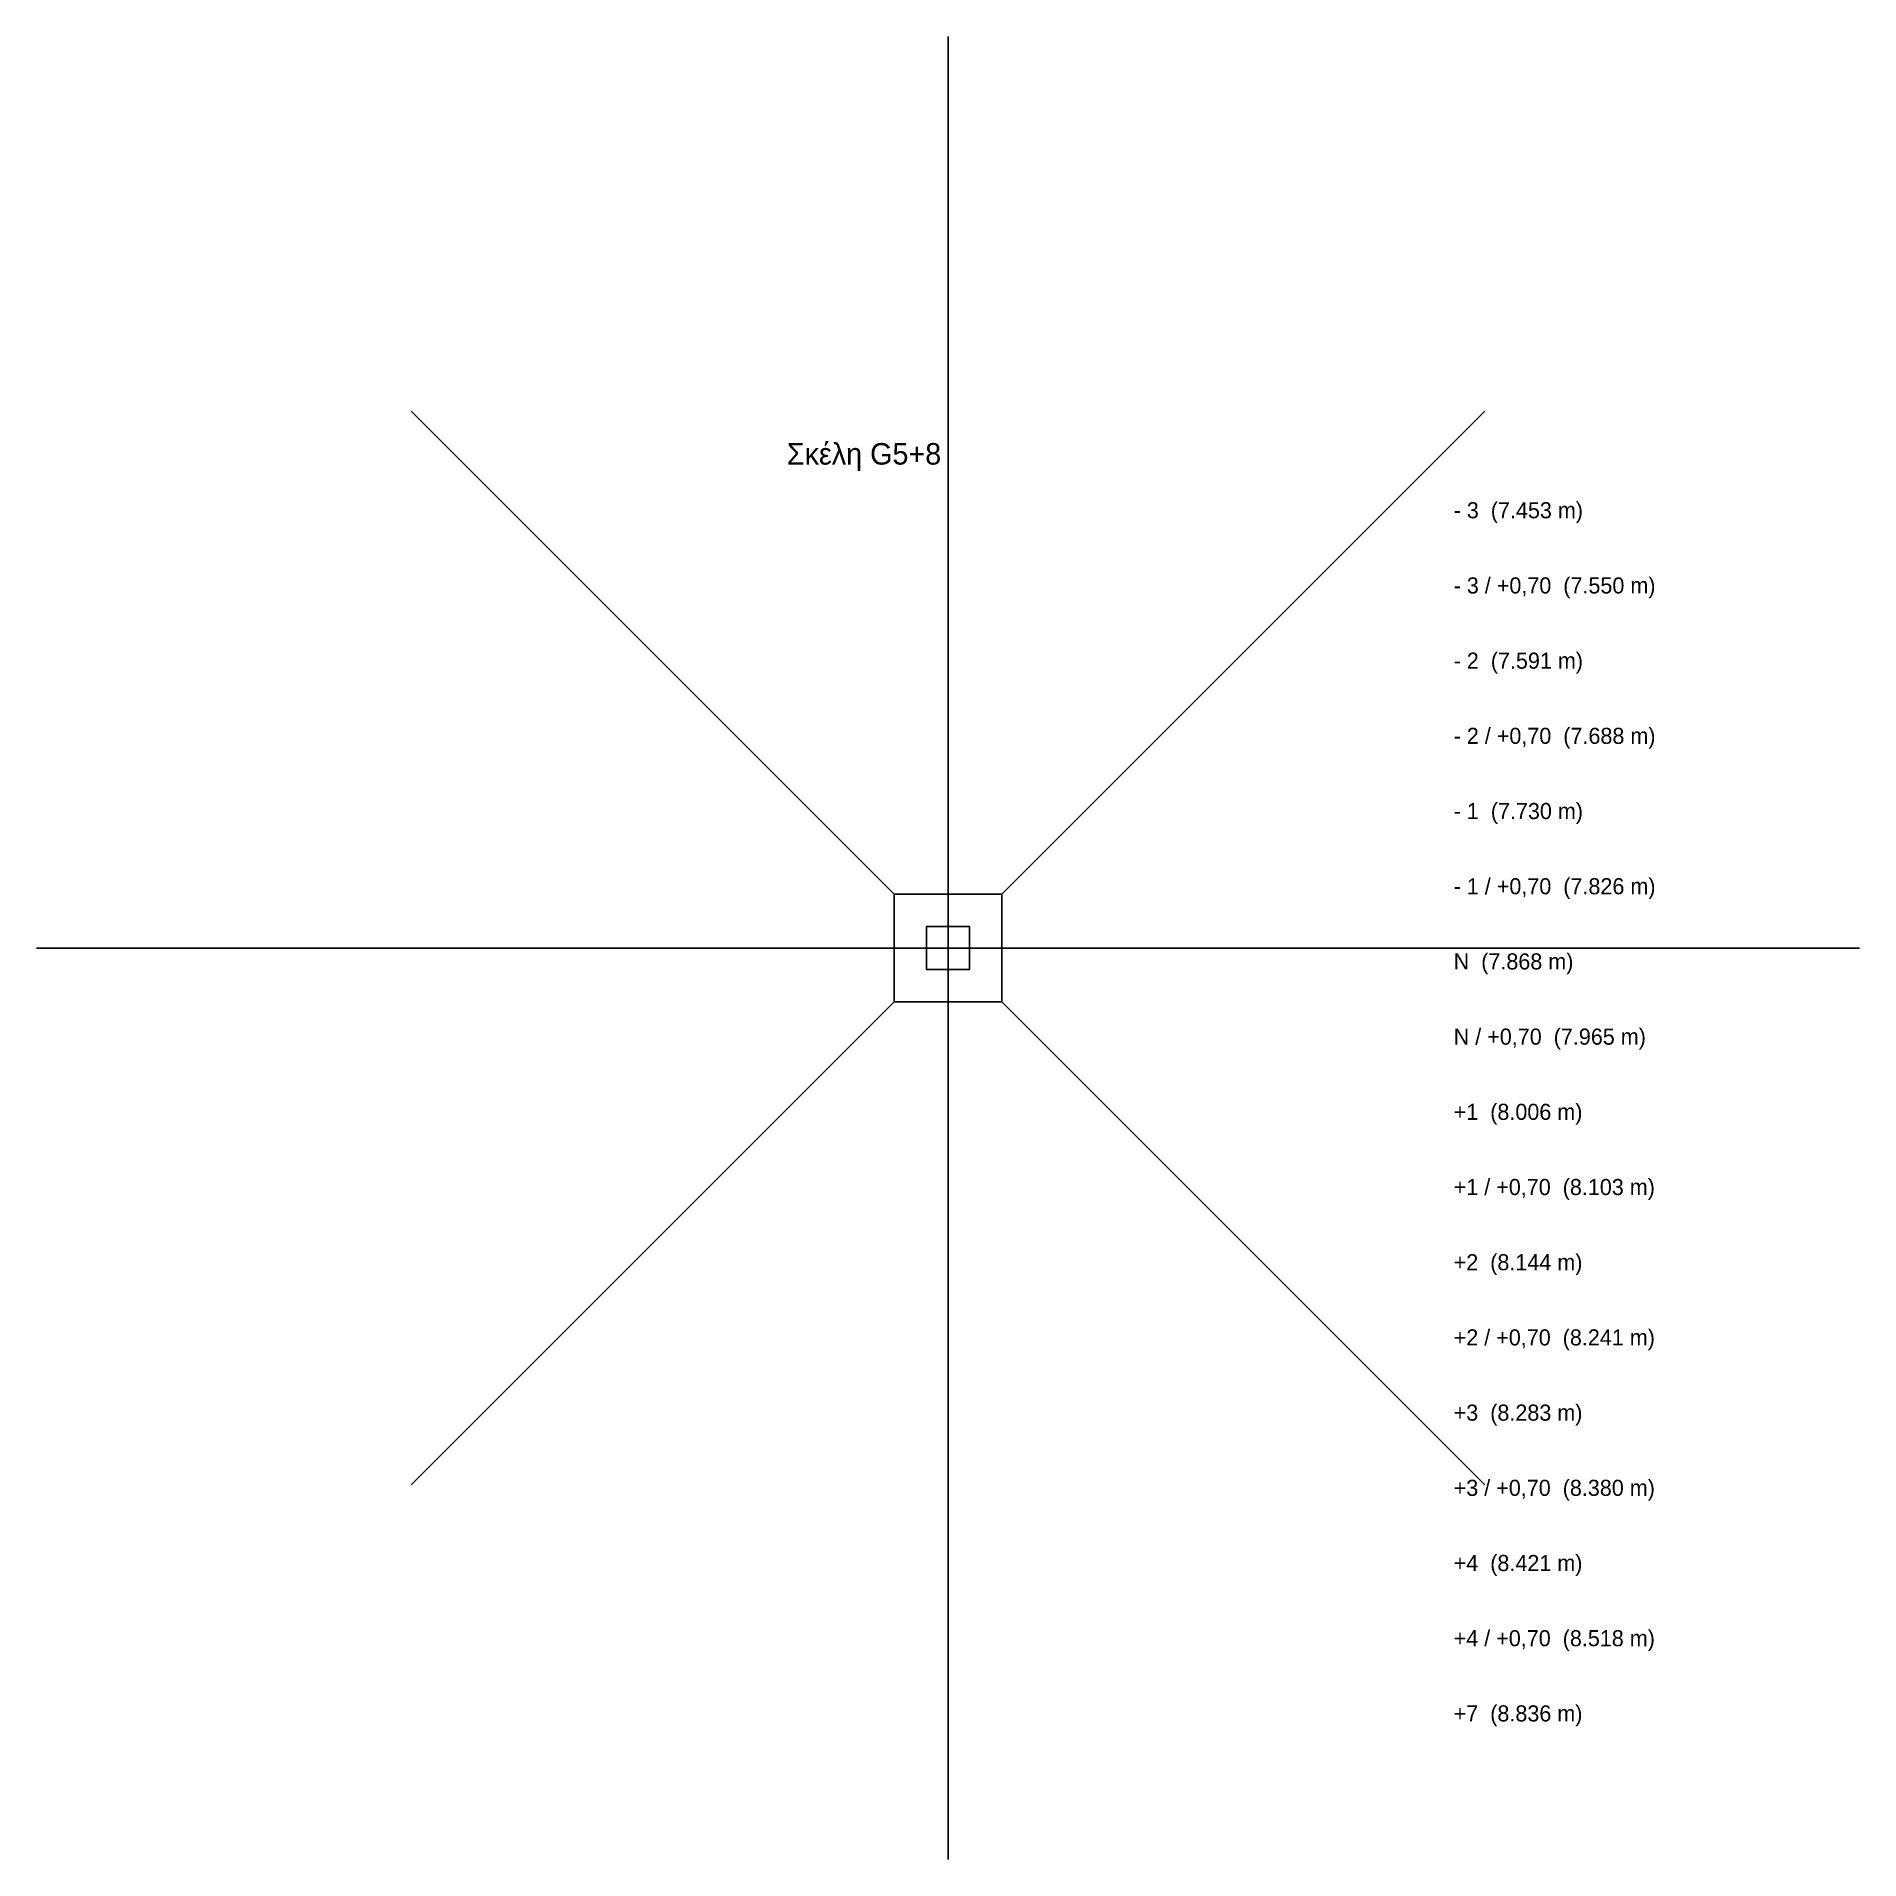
# Model space of a CAD drawing. Header units: metres. Extents: x -10607 to 10607, y -10607 to 10607.
import ezdxf

# ---------------------------------------------------------------- set-up
doc = ezdxf.new("R2010")
doc.units = ezdxf.units.M
for name, color, linetype in [('axes', 8, 'Continuous'), ('leg_labels', 2, 'Continuous'), ('legs', 1, 'Continuous'), ('styliskos', 3, 'Continuous'), ('tower', 7, 'Continuous')]:
    doc.layers.add(name, color=color, linetype=linetype)

msp = doc.modelspace()

# ---------------------------------------------------------------- linework, layer by layer
at = {"layer": 'axes'}
for p, q in [((0, -10607), (0, 10607)), ((-10607, 0), (10607, 0))]:
    msp.add_line(p, q, dxfattribs=at)
at = {"layer": 'legs'}
for p, q in [((-625, 625), (-6248, 6248)), ((625, 625), (6248, 6248)), ((-625, 625), (-6023, 6023)), ((-625, 625), (-5955, 5955)), ((625, 625), (6023, 6023)), ((625, 625), (5955, 5955)), ((-625, 625), (-5926, 5926)), ((-625, 625), (-5857, 5857)), ((-625, 625), (-5827, 5827)), ((-625, 625), (-5759, 5759)), ((-625, 625), (-5730, 5730)), ((625, 625), (5926, 5926)), ((625, 625), (5857, 5857)), ((625, 625), (5827, 5827)), ((625, 625), (5759, 5759)), ((625, 625), (5730, 5730)), ((-625, 625), (-5661, 5661)), ((-625, 625), (-5632, 5632)), ((-625, 625), (-5564, 5564)), ((-625, 625), (-5534, 5534)), ((625, 625), (5661, 5661)), ((625, 625), (5632, 5632)), ((625, 625), (5564, 5564)), ((625, 625), (5534, 5534)), ((-625, 625), (-5466, 5466)), ((-625, 625), (-5436, 5436)), ((-625, 625), (-5368, 5368)), ((-625, 625), (-5339, 5339)), ((625, 625), (5466, 5466)), ((625, 625), (5436, 5436)), ((625, 625), (5368, 5368)), ((625, 625), (5339, 5339)), ((-625, 625), (-5270, 5270)), ((625, 625), (5270, 5270)), ((-625, -625), (-6248, -6248)), ((-625, -625), (-6023, -6023)), ((-625, -625), (-5955, -5955)), ((-625, -625), (-5926, -5926)), ((-625, -625), (-5857, -5857)), ((-625, -625), (-5827, -5827)), ((-625, -625), (-5759, -5759)), ((-625, -625), (-5730, -5730)), ((-625, -625), (-5661, -5661)), ((-625, -625), (-5632, -5632)), ((-625, -625), (-5564, -5564)), ((-625, -625), (-5534, -5534)), ((-625, -625), (-5466, -5466)), ((-625, -625), (-5436, -5436)), ((-625, -625), (-5368, -5368)), ((-625, -625), (-5339, -5339)), ((-625, -625), (-5270, -5270)), ((625, -625), (5270, -5270)), ((625, -625), (5339, -5339)), ((625, -625), (5368, -5368)), ((625, -625), (5436, -5436)), ((625, -625), (5466, -5466)), ((625, -625), (5534, -5534)), ((625, -625), (5564, -5564)), ((625, -625), (5632, -5632)), ((625, -625), (5661, -5661)), ((625, -625), (5730, -5730)), ((625, -625), (5759, -5759)), ((625, -625), (5827, -5827)), ((625, -625), (5857, -5857)), ((625, -625), (5926, -5926)), ((625, -625), (5955, -5955)), ((625, -625), (6023, -6023)), ((625, -625), (6248, -6248))]:
    msp.add_line(p, q, dxfattribs=at)
at = {"layer": 'styliskos'}
for p, q in [((250, 250), (-250, 250)), ((-250, 250), (-250, -250)), ((250, -250), (250, 250)), ((-250, -250), (250, -250))]:
    msp.add_line(p, q, dxfattribs=at)
at = {"layer": 'tower'}
for p, q in [((625, 625), (-625, 625)), ((-625, 625), (-625, -625)), ((625, -625), (625, 625)), ((-625, -625), (625, -625))]:
    msp.add_line(p, q, dxfattribs=at)

# ---------------------------------------------------------------- texts
at = {"layer": 'leg_labels'}
for s, height, p in [('Σκέλη G5+8', 250, (-1875, 5625)), ('- 3  (7.453 m)', 187.5, (5884, 5000)), ('- 3 / +0,70  (7.550 m)', 187.5, (5884, 4125)), ('- 2  (7.591 m)', 187.5, (5884, 3250)), ('- 2 / +0,70  (7.688 m)', 187.5, (5884, 2375)), ('- 1  (7.730 m)', 187.5, (5884, 1500)), ('- 1 / +0,70  (7.826 m)', 187.5, (5884, 625)), ('N  (7.868 m)', 187.5, (5884, -250)), ('N / +0,70  (7.965 m)', 187.5, (5884, -1125)), ('+1  (8.006 m)', 187.5, (5884, -2000)), ('+1 / +0,70  (8.103 m)', 187.5, (5884, -2875)), ('+2  (8.144 m)', 187.5, (5884, -3750)), ('+2 / +0,70  (8.241 m)', 187.5, (5884, -4625)), ('+3  (8.283 m)', 187.5, (5884, -5500)), ('+3 / +0,70  (8.380 m)', 187.5, (5884, -6375)), ('+4  (8.421 m)', 187.5, (5884, -7250)), ('+4 / +0,70  (8.518 m)', 187.5, (5884, -8125)), ('+7  (8.836 m)', 187.5, (5884, -9000))]:
    msp.add_text(s, height=height, dxfattribs=at).set_placement(p)

doc.saveas('drawing.dxf')
